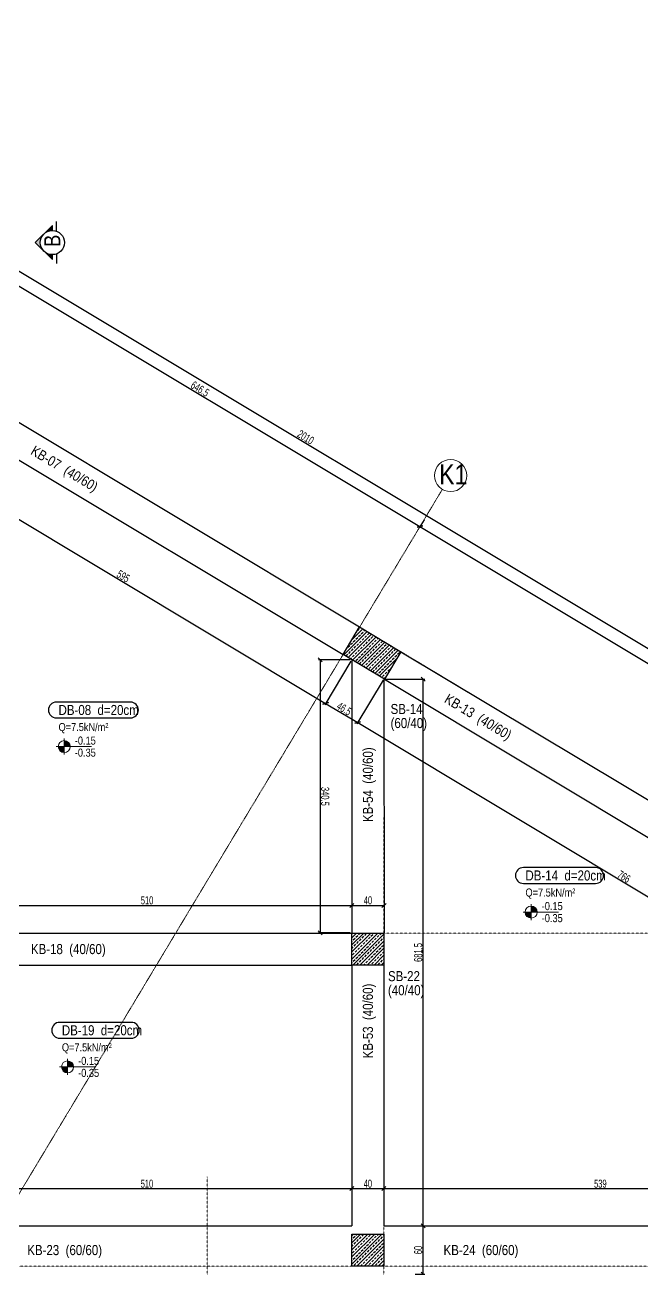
# Model space of a CAD drawing. Header units: millimetres. Extents: x -267 to 94375, y 6431 to 10838.
# Drawn here: x 59384 to 60152, y 7633 to 9183 of the extents above; entities that cross this region are included whole.
import ezdxf

# ---------------------------------------------------------------- set-up
doc = ezdxf.new("R2010")
doc.units = ezdxf.units.MM
doc.header["$LTSCALE"] = 0.0001
doc.linetypes.add('DASHED', pattern=[19.05, 12.7, -6.35])
for name, color, linetype, lineweight in [('AKS BALONU (BEYKENT)', 7, 'Continuous', 20), ('AKS CIZGISI (BEYKENT)', 252, 'DASHED', 20), ('AKS NO (BEYKENT)', 3, 'Continuous', 20), ('AKS OLCU (BEYKENT)', 200, 'Continuous', 20), ('DOSEME ISMI (BEYKENT)', 9, 'Continuous', 20), ('DOSEME PAFTA (BEYKENT)', 3, 'Continuous', 20), ('KESIT (BEYKENT)', 151, 'Continuous', 25), ('KESIT ISMI (BEYKENT)', 6, 'Continuous', 20), ('KIRIS (BEYKENT)', 2, 'Continuous', 30), ('KIRIS ISMI (BEYKENT)', 40, 'Continuous', 20), ('KOLON (BEYKENT)', 3, 'Continuous', 30), ('KOLON ISMI (BEYKENT)', 91, 'Continuous', 20), ('KOT CIZGI (BEYKENT)', 120, 'Continuous', 20), ('KOT YAZI (BEYKENT)', 7, 'Continuous', 20), ('OLCU (BEYKENT)', 14, 'Continuous', 20), ('TARAMA (BEYKENT)', 252, 'Continuous', 25), ('YAZI (BEYKENT)', 140, 'Continuous', 20)]:
    doc.layers.add(name, color=color, linetype=linetype, lineweight=lineweight)
doc.styles.add('DSMOLC-50', font='bahnschrift light condensed', dxfattribs={"width": 0.75, "height": 10})
doc.styles.add('KOT (BEYKENT)', font='')
doc.styles.add('YAZI (BEYKENT)', font='')
doc.styles.get('KOT (BEYKENT)').set_extended_font_data('Bahnschrift Light Condensed')
doc.styles.get('YAZI (BEYKENT)').set_extended_font_data('Bahnschrift Light Condensed')
doc.dimstyles.new('DSMOLC-50', dxfattribs={"dimtxt": 10, "dimasz": 5, "dimexe": 2, "dimexo": 2, "dimgap": 1, "dimtad": 1, "dimdec": 1, "dimrnd": 0.5, "dimzin": 12, "dimdsep": 46, "dimtxsty": 'DSMOLC-50', "dimblk": 'OBLIQUE', "dimblk1": 'OBLIQUE', "dimblk2": 'OBLIQUE', "dimcen": 0, "dimclrt": 7, "dimadec": 0, "dimazin": 0, "dimtfac": 1, "dimtdec": 4, "dimtix": 1, "dimtmove": 2, "dimatfit": 3, "dimfxl": 1, "dimtzin": 0, "dimarcsym": 0})
pattern_1 = [(45, (56234.0714, 6088.7264), (-4.419417, 4.419417), []), (45, (56238.491, 6088.7264), (-4.419417, 4.419417), [3.125, -1.5625])]

# ---------------------------------------------------------------- blocks, each defined once
blk = doc.blocks.new('_Oblique')
at = {"color": 0, "linetype": 'ByBlock', "lineweight": -2}
blk.add_line((-0.5, -0.5), (0.5, 0.5), dxfattribs=at)
blk = doc.blocks.new('*D1010')
at = {"layer": 'AKS OLCU (BEYKENT)', "color": 0, "lineweight": -2, "transparency": 16777216}
for p, q in [((59327, 8899.4), (59320.8, 8889.1)), ((59321.8, 8890.8), (59875.9, 8558.1)), ((59881, 8566.7), (59874.9, 8556.4))]:
    blk.add_line(p, q, dxfattribs=at)
at = {"layer": 'DEFPOINTS', "color": 0, "lineweight": -3, "transparency": 16777216}
for p in [(59328, 8901.1), (59875.9, 8558.1), (59882.1, 8568.4)]:
    blk.add_point(p, dxfattribs=at)
at = {"layer": 'AKS OLCU (BEYKENT)', "color": 0, "lineweight": -2, "transparency": 16777216, "xscale": 5, "yscale": 5, "zscale": 5}
for p, rotation in [((59321.8, 8890.8), 149.0196979855974), ((59875.9, 8558.1), 329.0196979855974)]:
    blk.add_blockref('_Oblique', p, dxfattribs=dict(at, rotation=rotation))
at = {"layer": 'AKS OLCU (BEYKENT)', "color": 7, "transparency": 16777216, "insert": (59602, 8729.6), "char_height": 10, "attachment_point": 5, "rotation": 329.0197, "style": 'DSMOLC-50'}
blk.add_mtext('646.5', dxfattribs=at)
blk = doc.blocks.new('*D1011')
at = {"layer": 'AKS OLCU (BEYKENT)', "color": 0, "lineweight": -2, "transparency": 16777216}
for p, q in [((59881, 8566.7), (59874.9, 8556.4)), ((59875.9, 8558.1), (60583.8, 8133.1)), ((60589, 8141.7), (60582.8, 8131.4))]:
    blk.add_line(p, q, dxfattribs=at)
at = {"layer": 'DEFPOINTS', "color": 0, "lineweight": -3, "transparency": 16777216}
for p in [(59882.1, 8568.4), (60590, 8143.4), (60583.8, 8133.1)]:
    blk.add_point(p, dxfattribs=at)
at = {"layer": 'AKS OLCU (BEYKENT)', "color": 0, "lineweight": -2, "transparency": 16777216, "xscale": 5, "yscale": 5, "zscale": 5}
for p, rotation in [((59875.9, 8558.1), 149.0196979855974), ((60583.8, 8133.1), 329.0196979855974)]:
    blk.add_blockref('_Oblique', p, dxfattribs=dict(at, rotation=rotation))
at = {"layer": 'AKS OLCU (BEYKENT)', "color": 7, "transparency": 16777216, "insert": (60233, 8350.8), "char_height": 10, "attachment_point": 5, "rotation": 329.0197, "style": 'DSMOLC-50'}
blk.add_mtext('825.5', dxfattribs=at)
blk = doc.blocks.new('*D1012')
at = {"layer": 'AKS OLCU (BEYKENT)', "color": 0, "lineweight": -2, "transparency": 16777216}
for p, q in [((58867.8, 9179.7), (58869.8, 9183.2)), ((58868.8, 9181.4), (60592, 8146.8)), ((60591, 8145.1), (60593.1, 8148.5))]:
    blk.add_line(p, q, dxfattribs=at)
at = {"layer": 'DEFPOINTS', "color": 0, "lineweight": -3, "transparency": 16777216}
for p in [(58866.7, 9178), (60590, 8143.4), (60592, 8146.8)]:
    blk.add_point(p, dxfattribs=at)
at = {"layer": 'AKS OLCU (BEYKENT)', "color": 0, "lineweight": -2, "transparency": 16777216, "xscale": 5, "yscale": 5, "zscale": 5}
for p, rotation in [((58868.8, 9181.4), 149.0196979855974), ((60592, 8146.8), 329.0196979855974)]:
    blk.add_blockref('_Oblique', p, dxfattribs=dict(at, rotation=rotation))
at = {"layer": 'AKS OLCU (BEYKENT)', "color": 7, "transparency": 16777216, "insert": (59733.6, 8669.4), "char_height": 10, "attachment_point": 5, "rotation": 329.0197, "style": 'DSMOLC-50'}
blk.add_mtext('2010', dxfattribs=at)
blk = doc.blocks.new('*D1214')
at = {"layer": 'DEFPOINTS', "color": 0, "transparency": 16777216}
for p in [(59281, 7745.3), (59791, 7745.3), (59791, 7733.3)]:
    blk.add_point(p, dxfattribs=at)
at = {"layer": 'OLCU (BEYKENT)', "color": 0, "lineweight": -2, "transparency": 16777216}
for p, q in [((59281, 7743.3), (59281, 7731.3)), ((59791, 7743.3), (59791, 7731.3)), ((59281, 7733.3), (59791, 7733.3))]:
    blk.add_line(p, q, dxfattribs=at)
at = {"layer": 'OLCU (BEYKENT)', "color": 0, "lineweight": -2, "transparency": 16777216, "xscale": 5, "yscale": 5, "zscale": 5, "rotation": 180}
blk.add_blockref('_Oblique', (59281, 7733.3), dxfattribs=at)
at = {"layer": 'OLCU (BEYKENT)', "color": 0, "lineweight": -2, "transparency": 16777216, "xscale": 5, "yscale": 5, "zscale": 5}
blk.add_blockref('_Oblique', (59791, 7733.3), dxfattribs=at)
at = {"layer": 'OLCU (BEYKENT)', "color": 7, "transparency": 16777216, "insert": (59536, 7739.4), "char_height": 10, "attachment_point": 5, "style": 'DSMOLC-50'}
blk.add_mtext('510', dxfattribs=at)
blk = doc.blocks.new('*D1215')
at = {"layer": 'DEFPOINTS', "color": 0, "transparency": 16777216}
for p in [(59791, 7745.3), (59831, 7745.3), (59831, 7733.3)]:
    blk.add_point(p, dxfattribs=at)
at = {"layer": 'OLCU (BEYKENT)', "color": 0, "lineweight": -2, "transparency": 16777216}
for p, q in [((59791, 7743.3), (59791, 7731.3)), ((59831, 7743.3), (59831, 7731.3)), ((59791, 7733.3), (59831, 7733.3))]:
    blk.add_line(p, q, dxfattribs=at)
at = {"layer": 'OLCU (BEYKENT)', "color": 0, "lineweight": -2, "transparency": 16777216, "xscale": 5, "yscale": 5, "zscale": 5, "rotation": 180}
blk.add_blockref('_Oblique', (59791, 7733.3), dxfattribs=at)
at = {"layer": 'OLCU (BEYKENT)', "color": 0, "lineweight": -2, "transparency": 16777216, "xscale": 5, "yscale": 5, "zscale": 5}
blk.add_blockref('_Oblique', (59831, 7733.3), dxfattribs=at)
at = {"layer": 'OLCU (BEYKENT)', "color": 7, "transparency": 16777216, "insert": (59811, 7739.4), "char_height": 10, "attachment_point": 5, "style": 'DSMOLC-50'}
blk.add_mtext('40', dxfattribs=at)
blk = doc.blocks.new('*D1216')
at = {"layer": 'DEFPOINTS', "color": 0, "transparency": 16777216}
for p in [(59831, 7745.3), (60369.8, 7733.3), (60369.8, 7686.8)]:
    blk.add_point(p, dxfattribs=at)
at = {"layer": 'OLCU (BEYKENT)', "color": 0, "lineweight": -2, "transparency": 16777216}
for p, q in [((59831, 7743.3), (59831, 7731.3)), ((60369.8, 7688.8), (60369.8, 7735.3)), ((59831, 7733.3), (60369.8, 7733.3))]:
    blk.add_line(p, q, dxfattribs=at)
at = {"layer": 'OLCU (BEYKENT)', "color": 0, "lineweight": -2, "transparency": 16777216, "xscale": 5, "yscale": 5, "zscale": 5, "rotation": 180}
blk.add_blockref('_Oblique', (59831, 7733.3), dxfattribs=at)
at = {"layer": 'OLCU (BEYKENT)', "color": 0, "lineweight": -2, "transparency": 16777216, "xscale": 5, "yscale": 5, "zscale": 5}
blk.add_blockref('_Oblique', (60369.8, 7733.3), dxfattribs=at)
at = {"layer": 'OLCU (BEYKENT)', "color": 7, "transparency": 16777216, "insert": (60100.4, 7739.4), "char_height": 10, "attachment_point": 5, "style": 'DSMOLC-50'}
blk.add_mtext('539', dxfattribs=at)
blk = doc.blocks.new('*D1234')
at = {"layer": 'DEFPOINTS', "color": 0, "transparency": 16777216}
for p in [(59281, 8098.2), (59791.1, 8098.2), (59791.1, 8086.2)]:
    blk.add_point(p, dxfattribs=at)
at = {"layer": 'OLCU (BEYKENT)', "color": 0, "lineweight": -2, "transparency": 16777216}
for p, q in [((59281, 8096.2), (59281, 8084.2)), ((59791.1, 8096.2), (59791.1, 8084.2)), ((59281, 8086.2), (59791.1, 8086.2))]:
    blk.add_line(p, q, dxfattribs=at)
at = {"layer": 'OLCU (BEYKENT)', "color": 0, "lineweight": -2, "transparency": 16777216, "xscale": 5, "yscale": 5, "zscale": 5, "rotation": 180}
blk.add_blockref('_Oblique', (59281, 8086.2), dxfattribs=at)
at = {"layer": 'OLCU (BEYKENT)', "color": 0, "lineweight": -2, "transparency": 16777216, "xscale": 5, "yscale": 5, "zscale": 5}
blk.add_blockref('_Oblique', (59791.1, 8086.2), dxfattribs=at)
at = {"layer": 'OLCU (BEYKENT)', "color": 7, "transparency": 16777216, "insert": (59536.1, 8092.4), "char_height": 10, "attachment_point": 5, "style": 'DSMOLC-50'}
blk.add_mtext('510', dxfattribs=at)
blk = doc.blocks.new('*D1235')
at = {"layer": 'DEFPOINTS', "color": 0, "transparency": 16777216}
for p in [(59791.1, 8098.2), (59831.1, 8098.2), (59831.1, 8086.2)]:
    blk.add_point(p, dxfattribs=at)
at = {"layer": 'OLCU (BEYKENT)', "color": 0, "lineweight": -2, "transparency": 16777216}
for p, q in [((59791.1, 8096.2), (59791.1, 8084.2)), ((59831.1, 8096.2), (59831.1, 8084.2)), ((59791.1, 8086.2), (59831.1, 8086.2))]:
    blk.add_line(p, q, dxfattribs=at)
at = {"layer": 'OLCU (BEYKENT)', "color": 0, "lineweight": -2, "transparency": 16777216, "xscale": 5, "yscale": 5, "zscale": 5, "rotation": 180}
blk.add_blockref('_Oblique', (59791.1, 8086.2), dxfattribs=at)
at = {"layer": 'OLCU (BEYKENT)', "color": 0, "lineweight": -2, "transparency": 16777216, "xscale": 5, "yscale": 5, "zscale": 5}
blk.add_blockref('_Oblique', (59831.1, 8086.2), dxfattribs=at)
at = {"layer": 'OLCU (BEYKENT)', "color": 7, "transparency": 16777216, "insert": (59811.1, 8092.4), "char_height": 10, "attachment_point": 5, "style": 'DSMOLC-50'}
blk.add_mtext('40', dxfattribs=at)
blk = doc.blocks.new('*D1241')
at = {"layer": 'DEFPOINTS', "color": 0, "transparency": 16777216}
for p in [(59281, 8698.4), (59791, 8392.3), (59758.4, 8337.9)]:
    blk.add_point(p, dxfattribs=at)
at = {"layer": 'OLCU (BEYKENT)', "color": 0, "lineweight": -2, "transparency": 16777216}
for p, q in [((59280, 8696.7), (59247.4, 8642.4)), ((59248.4, 8644.1), (59758.4, 8337.9)), ((59790, 8390.6), (59757.3, 8336.2))]:
    blk.add_line(p, q, dxfattribs=at)
at = {"layer": 'OLCU (BEYKENT)', "color": 0, "lineweight": -2, "transparency": 16777216, "xscale": 5, "yscale": 5, "zscale": 5}
for p, rotation in [((59248.4, 8644.1), 149.0195698134206), ((59758.4, 8337.9), 329.0195698134207)]:
    blk.add_blockref('_Oblique', p, dxfattribs=dict(at, rotation=rotation))
at = {"layer": 'OLCU (BEYKENT)', "color": 7, "transparency": 16777216, "insert": (59506.5, 8496.2), "char_height": 10, "attachment_point": 5, "rotation": 329.0196, "style": 'DSMOLC-50'}
blk.add_mtext('595', dxfattribs=at)
blk = doc.blocks.new('*D1242')
at = {"layer": 'DEFPOINTS', "color": 0, "transparency": 16777216}
for p in [(59791, 8392.3), (59831, 8368.3), (59798.4, 8313.9)]:
    blk.add_point(p, dxfattribs=at)
at = {"layer": 'OLCU (BEYKENT)', "color": 0, "lineweight": -2, "transparency": 16777216}
for p, q in [((59790, 8390.6), (59757.3, 8336.2)), ((59830, 8366.6), (59797.3, 8312.2)), ((59758.4, 8337.9), (59798.4, 8313.9))]:
    blk.add_line(p, q, dxfattribs=at)
at = {"layer": 'OLCU (BEYKENT)', "color": 0, "lineweight": -2, "transparency": 16777216, "xscale": 5, "yscale": 5, "zscale": 5}
for p, rotation in [((59758.4, 8337.9), 149.0195698134206), ((59798.4, 8313.9), 329.0195698134207)]:
    blk.add_blockref('_Oblique', p, dxfattribs=dict(at, rotation=rotation))
at = {"layer": 'OLCU (BEYKENT)', "color": 7, "transparency": 16777216, "insert": (59781.5, 8331.1), "char_height": 10, "attachment_point": 5, "rotation": 329.0196, "style": 'DSMOLC-50'}
blk.add_mtext('46.5', dxfattribs=at)
blk = doc.blocks.new('*D1243')
at = {"layer": 'DEFPOINTS', "color": 0, "transparency": 16777216}
for p in [(59831, 8368.3), (60487.6, 7974), (60455, 7919.6)]:
    blk.add_point(p, dxfattribs=at)
at = {"layer": 'OLCU (BEYKENT)', "color": 0, "lineweight": -2, "transparency": 16777216}
for p, q in [((59830, 8366.6), (59797.3, 8312.2)), ((59798.4, 8313.9), (60455, 7919.6)), ((60486.6, 7972.3), (60454, 7917.9))]:
    blk.add_line(p, q, dxfattribs=at)
at = {"layer": 'OLCU (BEYKENT)', "color": 0, "lineweight": -2, "transparency": 16777216, "xscale": 5, "yscale": 5, "zscale": 5}
for p, rotation in [((59798.4, 8313.9), 149.0195698134206), ((60455, 7919.6), 329.0195698134207)]:
    blk.add_blockref('_Oblique', p, dxfattribs=dict(at, rotation=rotation))
at = {"layer": 'OLCU (BEYKENT)', "color": 7, "transparency": 16777216, "insert": (60129.8, 8121.9), "char_height": 10, "attachment_point": 5, "rotation": 329.0196, "style": 'DSMOLC-50'}
blk.add_mtext('766', dxfattribs=at)
blk = doc.blocks.new('*D1299')
at = {"layer": 'DEFPOINTS', "color": 0, "transparency": 16777216}
for p in [(59867.8, 7686.8), (59879.8, 7686.8), (59867.8, 7626.8)]:
    blk.add_point(p, dxfattribs=at)
at = {"layer": 'OLCU (BEYKENT)', "color": 0, "lineweight": -2, "transparency": 16777216}
for p, q in [((59869.8, 7686.8), (59881.8, 7686.8)), ((59879.8, 7626.8), (59879.8, 7686.8)), ((59869.8, 7626.8), (59881.8, 7626.8))]:
    blk.add_line(p, q, dxfattribs=at)
at = {"layer": 'OLCU (BEYKENT)', "color": 0, "lineweight": -2, "transparency": 16777216, "xscale": 5, "yscale": 5, "zscale": 5}
for p, rotation in [((59879.8, 7686.8), 90), ((59879.8, 7626.8), 270)]:
    blk.add_blockref('_Oblique', p, dxfattribs=dict(at, rotation=rotation))
at = {"layer": 'OLCU (BEYKENT)', "color": 7, "transparency": 16777216, "insert": (59873.7, 7656.8), "char_height": 10, "attachment_point": 5, "rotation": 90, "style": 'DSMOLC-50'}
blk.add_mtext('60', dxfattribs=at)
blk = doc.blocks.new('*D1300')
at = {"layer": 'DEFPOINTS', "color": 0, "transparency": 16777216}
for p in [(59831, 8368.2), (59879.8, 8368.2), (59867.8, 7686.8)]:
    blk.add_point(p, dxfattribs=at)
at = {"layer": 'OLCU (BEYKENT)', "color": 0, "lineweight": -2, "transparency": 16777216}
for p, q in [((59833, 8368.2), (59881.8, 8368.2)), ((59879.8, 7686.8), (59879.8, 8368.2)), ((59869.8, 7686.8), (59881.8, 7686.8))]:
    blk.add_line(p, q, dxfattribs=at)
at = {"layer": 'OLCU (BEYKENT)', "color": 0, "lineweight": -2, "transparency": 16777216, "xscale": 5, "yscale": 5, "zscale": 5}
for p, rotation in [((59879.8, 8368.2), 90), ((59879.8, 7686.8), 270)]:
    blk.add_blockref('_Oblique', p, dxfattribs=dict(at, rotation=rotation))
at = {"layer": 'OLCU (BEYKENT)', "color": 7, "transparency": 16777216, "insert": (59873.7, 8027.5), "char_height": 10, "attachment_point": 5, "rotation": 90, "style": 'DSMOLC-50'}
blk.add_mtext('681.5', dxfattribs=at)
blk = doc.blocks.new('*D1334')
at = {"layer": 'DEFPOINTS', "color": 0, "transparency": 16777216}
for p in [(59791, 8392.2), (59751.7, 8051.8), (59791.1, 8051.8)]:
    blk.add_point(p, dxfattribs=at)
at = {"layer": 'OLCU (BEYKENT)', "color": 0, "lineweight": -2, "transparency": 16777216}
for p, q in [((59789, 8392.2), (59749.6, 8392.2)), ((59751.6, 8392.2), (59751.7, 8051.8)), ((59789.1, 8051.8), (59749.7, 8051.8))]:
    blk.add_line(p, q, dxfattribs=at)
at = {"layer": 'OLCU (BEYKENT)', "color": 0, "lineweight": -2, "transparency": 16777216, "xscale": 5, "yscale": 5, "zscale": 5}
for p, rotation in [((59751.6, 8392.2), 90.01679735329513), ((59751.7, 8051.8), 270.0167973532951)]:
    blk.add_blockref('_Oblique', p, dxfattribs=dict(at, rotation=rotation))
at = {"layer": 'OLCU (BEYKENT)', "color": 7, "transparency": 16777216, "insert": (59757.8, 8222), "char_height": 10, "attachment_point": 5, "rotation": 270.0168, "style": 'DSMOLC-50'}
blk.add_mtext('340.5', dxfattribs=at)

msp = doc.modelspace()

# ---------------------------------------------------------------- hatches: boundary and pattern name
at = {"layer": 'KESIT (BEYKENT)', "lineweight": -3}
h = msp.add_hatch(color=256, dxfattribs=at)
h.dxf.hatch_style = 1
h.paths.add_polyline_path([(59418.22, 8933.16), (59407.61, 8922.55, -0.1989124), (59418.22, 8926.94)])
h = msp.add_hatch(color=256, dxfattribs=at)
h.dxf.hatch_style = 1
h.paths.add_polyline_path([(59407.61, 8922.55), (59397.01, 8911.94), (59407.61, 8901.34, -0.1989124), (59403.22, 8911.94, -0.1989124)])
h = msp.add_hatch(color=256, dxfattribs=at)
h.dxf.hatch_style = 1
h.paths.add_polyline_path([(59418.22, 8896.94, -0.1989124), (59407.61, 8901.34), (59418.22, 8890.73)])
at = {"layer": 'KOT CIZGI (BEYKENT)'}
h = msp.add_hatch(color=256, dxfattribs=at)
h.dxf.hatch_style = 1
h.paths.add_polyline_path([(59433, 8283.99), (59425.5, 8283.99, 0.4142136), (59433, 8276.49)])
h = msp.add_hatch(color=256, dxfattribs=at)
h.dxf.hatch_style = 1
h.paths.add_polyline_path([(59433, 8291.49), (59433, 8283.99), (59440.5, 8283.99, 0.4142136)])
h = msp.add_hatch(color=256, dxfattribs=at)
h.dxf.hatch_style = 1
h.paths.add_polyline_path([(60014.27, 8077.83), (60006.77, 8077.83, 0.4142136), (60014.27, 8070.33)])
h = msp.add_hatch(color=256, dxfattribs=at)
h.dxf.hatch_style = 1
h.paths.add_polyline_path([(60014.27, 8085.33), (60014.27, 8077.83), (60021.77, 8077.83, 0.4142136)])
h = msp.add_hatch(color=256, dxfattribs=at)
h.dxf.hatch_style = 1
h.paths.add_polyline_path([(59437.15, 7892.47), (59437.15, 7884.97), (59444.65, 7884.97, 0.4142136)])
h = msp.add_hatch(color=256, dxfattribs=at)
h.dxf.hatch_style = 1
h.paths.add_polyline_path([(59437.15, 7884.97), (59429.65, 7884.97, 0.4142136), (59437.15, 7877.47)])
at = {"layer": 'TARAMA (BEYKENT)'}
h = msp.add_hatch(dxfattribs=at)
h.set_pattern_fill('ANSI33', color=256, style=0, pattern_type=0)
h.set_pattern_definition(pattern_1)
h.paths.add_polyline_path([(59800.77, 8433.01), (59852.21, 8402.13), (59831.62, 8367.83), (59780.18, 8398.72)], flags=0)
h = msp.add_hatch(dxfattribs=at)
h.set_pattern_fill('ANSI33', color=256, style=0, pattern_type=0)
h.set_pattern_definition(pattern_1)
h.paths.add_polyline_path([(59791.04, 8051.77), (59831.04, 8051.77), (59831.04, 8011.77), (59791.04, 8011.77)], flags=0)
h = msp.add_hatch(dxfattribs=at)
h.set_pattern_fill('ANSI33', color=256, style=0, pattern_type=0)
h.set_pattern_definition(pattern_1)
h.paths.add_polyline_path([(59791.04, 7676.77), (59831.04, 7676.77), (59831.04, 7636.77), (59791.04, 7636.77)], flags=0)

# ---------------------------------------------------------------- linework, layer by layer
at = {"layer": 'AKS BALONU (BEYKENT)'}
msp.add_circle((59914.03, 8621.64), 20, dxfattribs=at)
at = {"layer": 'AKS CIZGISI (BEYKENT)'}
for p, q in [((58613.96, 9145.57), (60941.25, 7748.32)), ((59903.73, 8604.49), (59333.26, 7654.32)), ((59831.04, 6731.77), (59831.04, 8197.07)), ((58588.02, 8051.77), (64471.03, 8051.77)), ((59611.03, 6731.77), (59611.03, 7748.07)), ((58085.37, 7636.77), (64471.03, 7636.77))]:
    msp.add_line(p, q, dxfattribs=at)
at = {"layer": 'DOSEME PAFTA (BEYKENT)', "lineweight": -3}
for points in [[(59423.29, 8319.71), (59515.4, 8319.71, 1), (59515.4, 8339.49), (59423.29, 8339.49, 1)], [(60004.56, 8113.55), (60094.48, 8113.55, 1), (60094.48, 8133.33), (60004.56, 8133.33, 1)], [(59427.44, 7920.69), (59516.55, 7920.69, 1), (59516.55, 7940.47), (59427.44, 7940.47, 1)]]:
    msp.add_lwpolyline(points, format="xyb", close=True, dxfattribs=at)
at = {"layer": 'KESIT (BEYKENT)', "lineweight": -3, "flags": 128}
for points in [[(59418.22, 8926.94), (59418.22, 8933.16), (59397.01, 8911.94), (59418.22, 8890.73), (59418.22, 8896.94)], [(59423.22, 8926.09), (59423.22, 8938.16)], [(59423.22, 8897.8), (59423.22, 8885.73)]]:
    msp.add_lwpolyline(points, dxfattribs=at)
at = {"layer": 'KESIT (BEYKENT)', "lineweight": -3}
msp.add_circle((59418.22, 8911.94), 15, dxfattribs=at)
at = {"layer": 'KIRIS (BEYKENT)'}
for p, q in [((59298.21, 8734.75), (59800.77, 8433.01)), ((59281.04, 8698.4), (59780.18, 8398.72)), ((59852.21, 8402.13), (60508.61, 8008.03)), ((59791.04, 8392.32), (59791.14, 8051.87)), ((59831.04, 8368.3), (59831.14, 8051.87)), ((59831.62, 8367.83), (60487.62, 7973.98)), ((59281.04, 8051.77), (59791.14, 8051.77)), ((59281.04, 8011.77), (59791.04, 8011.77)), ((59791.04, 8011.77), (59791.04, 7686.77)), ((59831.04, 8011.87), (59831.04, 7686.77)), ((59281.04, 7686.77), (59791.04, 7686.77)), ((59831.04, 7686.77), (60369.81, 7686.77))]:
    msp.add_line(p, q, dxfattribs=at)
at = {"layer": 'KOLON (BEYKENT)'}
for points in [[(59800.77, 8433.01), (59852.21, 8402.13), (59831.62, 8367.83), (59780.18, 8398.72)], [(59791.04, 8051.77), (59831.04, 8051.77), (59831.04, 8011.77), (59791.04, 8011.77)], [(59791.04, 7676.77), (59831.04, 7676.77), (59831.04, 7636.77), (59791.04, 7636.77)]]:
    msp.add_lwpolyline(points, close=True, dxfattribs=at)
at = {"layer": 'KOT CIZGI (BEYKENT)'}
for p, q in [((59433, 8293.99), (59433, 8273.99)), ((59423, 8283.99), (59467.03, 8283.99)), ((60004.27, 8077.83), (60048.3, 8077.83)), ((60014.27, 8087.83), (60014.27, 8067.83)), ((59437.15, 7894.97), (59437.15, 7874.97)), ((59427.15, 7884.97), (59471.18, 7884.97))]:
    msp.add_line(p, q, dxfattribs=at)
for centre in [(59433, 8283.99), (60014.27, 8077.83), (59437.15, 7884.97)]:
    msp.add_circle(centre, 7.5, dxfattribs=at)

# ---------------------------------------------------------------- texts
at = {"layer": 'AKS NO (BEYKENT)', "style": 'YAZI (BEYKENT)'}
msp.add_text('K1', height=25, dxfattribs=at).set_placement((59899.81, 8610.64))
at = {"layer": 'DOSEME ISMI (BEYKENT)', "style": 'YAZI (BEYKENT)'}
for s, p in [('DB-08  d=20cm', (59425.93, 8323.36)), ('DB-14  d=20cm', (60007.2, 8117.2)), ('DB-19  d=20cm', (59430.08, 7924.35))]:
    msp.add_text(s, height=12.5, dxfattribs=at).set_placement(p)
at = {"layer": 'KESIT ISMI (BEYKENT)', "style": 'YAZI (BEYKENT)'}
msp.add_text('B', height=20, rotation=90, dxfattribs=at).set_placement((59428.09, 8906.49))
at = {"layer": 'KIRIS ISMI (BEYKENT)', "style": 'YAZI (BEYKENT)'}
for s, rotation, p in [('KB-07  (40/60)', 329.01956, (59390.2, 8648.89)), ('KB-13  (40/60)', 329.01956, (59905.15, 8339.73)), ('KB-54  (40/60)', 90, (59817.29, 8189.96)), ('KB-53  (40/60)', 90, (59817.29, 7895.57))]:
    msp.add_text(s, height=12.5, rotation=rotation, dxfattribs=at).set_placement(p)
for s, p in [('KB-18  (40/60)', (59391.51, 8025.52)), ('KB-23  (60/60)', (59386.98, 7650.52)), ('KB-24  (60/60)', (59905.22, 7650.52))]:
    msp.add_text(s, height=12.5, dxfattribs=at).set_placement(p)
at = {"layer": 'KOLON ISMI (BEYKENT)', "style": 'YAZI (BEYKENT)'}
for s, p in [('SB-14', (59839.28, 8324.61)), ('(60/40)', (59839.28, 8307.11)), ('SB-22', (59836.04, 7991.77)), ('(40/40)', (59836.04, 7974.27))]:
    msp.add_text(s, height=12.5, dxfattribs=at).set_placement(p)
at = {"layer": 'KOT YAZI (BEYKENT)', "style": 'KOT (BEYKENT)'}
for s, p in [(' -0.15', (59443, 8286.49)), (' -0.35', (59443, 8271.49)), (' -0.15', (60024.27, 8080.33)), (' -0.35', (60024.27, 8065.33)), (' -0.15', (59447.15, 7887.47)), (' -0.35', (59447.15, 7872.47))]:
    msp.add_text(s, height=10, dxfattribs=at).set_placement(p)
at = {"layer": 'YAZI (BEYKENT)', "style": 'YAZI (BEYKENT)'}
for p in [(59425.93, 8303.36), (60007.2, 8097.2), (59430.08, 7904.35)]:
    msp.add_text('Q=7.5kN/m²', height=10, dxfattribs=at).set_placement(p)

# ---------------------------------------------------------------- dimensions: what is measured, and where the dimension line sits
at = {"layer": 'AKS OLCU (BEYKENT)'}
for base, p1, p2, picture, middle in [((60592.05, 8146.81), (58866.74, 9178.01), (60589.99, 8143.38), '*D1012', (59733.57, 8669.36)), ((59875.89, 8558.12), (59327.99, 8901.07), (59882.07, 8568.41), '*D1010', (59601.97, 8729.64)), ((60583.81, 8133.09), (59882.07, 8568.41), (60589.99, 8143.38), '*D1011', (60232.99, 8350.84))]:
    dim = msp.add_linear_dim(base=base, p1=p1, p2=p2, angle=329.0197, dimstyle='DSMOLC-50', dxfattribs=at)
    dim.commit()
    dim.dimension.update_dxf_attribs({"geometry": picture, "text_midpoint": middle})
at = {"layer": 'OLCU (BEYKENT)'}
for base, p1, p2, angle, picture, middle in [((59758.36, 8337.89), (59281.04, 8698.4), (59791.04, 8392.32), 329.01957, '*D1241', (59506.53, 8496.21)), ((59798.36, 8313.88), (59791.04, 8392.32), (59831.04, 8368.3), 329.01957, '*D1242', (59781.48, 8331.07)), ((59879.7777, 8368.2176), (59867.7777, 7686.7719), (59830.9848, 8368.2176), 90, '*D1300', (59873.6746, 8027.4948)), ((60454.99, 7919.64), (59831.04, 8368.3), (60487.62, 7973.98), 329.01957, '*D1243', (60129.79, 8121.95)), ((59791.04, 7733.33), (59281.04, 7745.33), (59791.04, 7745.33), 0, '*D1214', (59536.04, 7739.43)), ((59831.04, 7733.33), (59791.04, 7745.33), (59831.04, 7745.33), 0, '*D1215', (59811.04, 7739.43)), ((60369.81, 7733.33), (59831.04, 7745.33), (60369.81, 7686.77), 0, '*D1216', (60100.42, 7739.43)), ((59879.78, 7686.77), (59867.78, 7626.77), (59867.78, 7686.77), 90, '*D1299', (59873.67, 7656.77))]:
    dim = msp.add_linear_dim(base=base, p1=p1, p2=p2, angle=angle, dimstyle='DSMOLC-50', dxfattribs=at)
    dim.commit()
    dim.dimension.update_dxf_attribs({"geometry": picture, "text_midpoint": middle})
dim = msp.add_aligned_dim(p1=(59791.04, 8392.2), p2=(59791.14, 8051.77), distance=-39.42, dimstyle='DSMOLC-50', dxfattribs=at)
dim.commit()
dim.dimension.update_dxf_attribs({"geometry": '*D1334', "text_midpoint": (59757.77, 8221.98)})
for base, p1, p2, picture, middle in [((59791.12, 8086.25), (59281.04, 8098.25), (59791.12, 8098.25), '*D1234', (59536.08, 8092.35)), ((59831.12, 8086.25), (59791.12, 8098.25), (59831.12, 8098.25), '*D1235', (59811.12, 8092.35))]:
    dim = msp.add_linear_dim(base=base, p1=p1, p2=p2, dimstyle='DSMOLC-50', dxfattribs=at)
    dim.commit()
    dim.dimension.update_dxf_attribs({"geometry": picture, "text_midpoint": middle})

doc.saveas('drawing.dxf')
